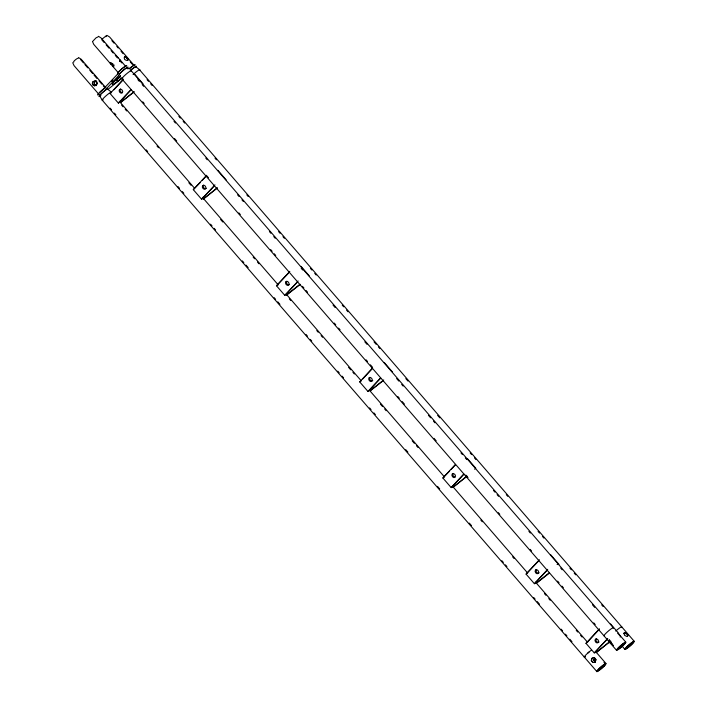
<?xml version="1.0" encoding="UTF-8"?>
<svg xmlns="http://www.w3.org/2000/svg" width="707" height="707" viewBox="0 0 707 707"><rect width="100%" height="100%" fill="white"/><g stroke="black" fill="none" stroke-linecap="round" stroke-linejoin="round"><path stroke-width="1.06" d="M624.069 633.269L624.617 635.407L626.782 636.406L627.789 636.088L627.949 634.683L626.384 632.871L624.652 632.465L623.671 633.702M113.907 66.237L114.03 64.929M92.917 41.13L96.037 37.851L97.964 36.923M616.513 650.307L616.566 649.848A6.195 0.804 -40.9 0 1 623.901 643.07A6.195 0.804 -40.9 0 1 623.654 645.031A6.195 0.804 -40.9 0 1 616.513 650.307L121.922 78.928M113.438 66.051L110.743 62.587M120.367 88.985L119.978 90.328L120.65 91.839L121.984 92.644M203.563 185.101L203.174 186.445L203.846 187.956L205.171 188.751L206.391 188.362M286.759 281.209L286.37 282.553L287.033 284.064L288.368 284.859L289.587 284.479M369.947 377.317L369.567 378.66L370.229 380.18L371.564 380.976L372.775 380.587M453.143 473.434L452.754 474.777L453.426 476.288L454.76 477.084M536.339 569.542L535.95 570.885L536.622 572.396L537.947 573.2L539.167 572.811M596.24 638.748L595.851 640.091L596.522 641.603L597.848 642.398L599.068 642.009M127.667 60.484L127.967 59.591L126.995 58.274L125.66 56.931L124.503 56.825M93.165 81.57L92.458 83.232L93.165 84.981L94.8 85.777M95.171 81.358L94.305 83.037L94.809 84.813L96.541 85.618L94.632 84.831L94.137 83.055L95.012 81.376L96.541 80.819M96.17 85.238L97.036 83.55L96.532 81.782L94.8 80.969L93.015 81.579L92.299 83.249L92.988 84.999L94.535 85.83L96.329 85.22L97.204 83.532L96.709 81.765L94.826 80.996M117.645 81.597L117.954 81.031L116.62 79.493L116.31 80.059L120.429 76.807M592.068 658.288L591.432 660.568L593.014 662.379M117.866 73.837L103.381 89.073A6.177 0.804 -40.9 0 0 97.822 95.074M627.392 636.521L627.551 635.133L626.835 634.223L624.254 632.898M594.499 658.014L593.668 660.294L595.232 662.123M594.667 657.996L593.836 660.294L595.409 662.106M595.029 661.929L595.86 659.631L594.295 657.819M105.856 36.72L106.377 36.084M131.122 89.833L118.422 103.16L110.106 93.545L123.425 79.157M113.924 89.807L122.806 80.218M118.422 103.16L131.007 89.568M214.318 185.941L201.619 199.268L193.303 189.662L205.878 176.07M200.072 182.724L193.303 189.662M202.299 180.329L205.993 176.335M201.619 199.268L214.946 184.88M297.514 282.058L284.815 295.385L276.49 285.769L289.817 271.382M288.447 273.238L276.49 285.769M284.815 295.385L298.133 280.997M380.702 378.165L368.011 391.492L359.686 381.886L372.271 368.294M362.762 378.943L372.386 368.55M368.011 391.492L380.587 377.909M463.898 474.273L451.199 487.609L442.882 477.994L455.467 464.402M449.661 471.056L442.882 477.994M451.137 469.457L455.582 464.667M451.199 487.609L463.783 474.017M547.094 570.39L534.395 583.717L526.079 574.102L539.397 559.714M538.036 561.579L526.079 574.102M534.395 583.717L547.722 569.329M607.737 638.792L594.295 652.914L585.979 643.308L599.297 628.921M587.57 641.965L599.412 629.177M594.295 652.914L607.622 638.527M102.064 39.124L106.297 35.712M474.653 469.245L475.776 468.228L467.46 458.622M108.251 89.153L121.754 78.344M587.561 653.295L589.391 651.721M120.349 102.515L134.162 91.618M120.95 102.312L133.897 92.096M217.358 187.726L203.28 199.1L217.093 188.203M286.733 294.739L299.688 284.523M286.468 295.217L300.289 284.32M369.929 390.847L383.751 379.951M370.53 390.644L383.486 380.428M466.947 476.067L452.86 487.441L466.682 476.545M536.321 583.072L549.277 572.856M536.056 583.549L549.012 573.333M610.035 641.373L595.957 652.747L609.77 641.85M114.225 81.42L113.217 82.056L111.892 80.518L112.89 79.882A9.73 1.264 -40.9 0 0 111.485 81.552M110.106 93.545L110.964 93.006M359.686 381.886L360.543 381.347M585.979 643.308L586.828 642.769M593.995 662.477L595.206 661.911L596.036 659.613L594.472 657.802L593.04 657.749M593.208 657.731L591.9 658.305L591.255 660.585L592.819 662.397L594.172 662.459M609.593 639.72L609.178 640.471L613.482 645.632M620.145 637.104L620.56 636.353L617.609 633.207M73.714 62.269C72.512 62.013 76.957 58.16 78.265 58.133M130.238 70.143L132.898 68.385A6.177 0.804 -40.9 0 1 136.407 66.697M119.598 61.147L120.614 60.943L119.978 59.795L101.013 37.886L98.414 36.304M127.437 68.765L129.257 68.482L131.564 66.847A6.177 0.804 -40.9 0 1 135.081 65.159M557.081 564.539L558.972 564.336L550.656 554.73M117.45 57.294L118.184 57.727M106.96 35.377L109.567 36.967L134.286 65.53M78.574 57.621L81.146 59.202L105.873 87.765M135.859 66.767L139.783 69.869M107.429 88.994L111.326 92.078M611.308 643.123L611.9 643.609M92.493 41.501L93.695 44.302L118.422 72.865M112.66 66.211L113.394 66.644L112.793 63.621L110.23 62.985L110.866 64.143M610.053 642.84L611.564 644.068L610.786 641.214L609.027 640.171L608.427 640.445L609.832 642.583M139.694 69.975L634.285 641.355M147.065 79.652L148.505 81.323M150.679 83.824L152.12 85.494M178.862 116.39L180.312 118.06M183.201 121.401L184.651 123.071M215.008 158.147L216.448 159.817M246.805 194.885L248.254 196.555M278.611 231.631L280.06 233.301M282.95 236.642L284.391 238.312M310.417 268.368L311.858 270.039M314.748 273.379L316.197 275.05M342.215 305.115L343.664 306.785M346.554 310.117L348.003 311.787M374.021 341.852L376.186 344.353M378.36 346.863L379.8 348.533M405.827 378.59L407.992 381.1M437.624 415.336L439.798 417.837M470.155 452.913L471.596 454.583M474.494 457.924L475.935 459.594M506.292 494.661L507.741 496.332M538.098 531.408L539.547 533.078M542.437 536.419L543.877 538.089M569.904 568.145L571.344 569.815M574.234 573.156L575.684 574.826M601.701 604.892L603.151 606.553M111.865 40.679L113.986 43.127M116.805 46.397L118.219 48.023M121.047 51.293L123.168 53.741M125.987 57.002L128.108 59.45M130.229 61.898L132.35 64.346M134.684 74.173L143 83.779M217.871 170.281L226.196 179.896M301.067 266.398L309.392 276.004M384.263 362.505L392.579 372.121M610.548 623.928L618.872 633.543M131.219 70.771L613.331 627.736M619.341 634.683L625.81 642.15M137.865 79.626L139.314 81.296M142.204 84.637L143.654 86.307M174.01 121.374L175.451 123.045M205.808 158.121L207.257 159.791M237.614 194.858L239.063 196.528M241.953 199.869L243.394 201.539M269.42 231.596L270.861 233.266M273.759 236.606L275.2 238.277M301.217 268.342L302.667 270.012M333.024 305.079L335.198 307.589M364.83 341.826L366.995 344.327M396.636 378.563L398.801 381.073M401.691 384.414L403.14 386.084M428.433 415.309L430.607 417.81M433.497 421.151L434.938 422.821M460.964 452.887L462.405 454.557M465.294 457.889L466.744 459.559M493.486 490.455L494.935 492.125M497.101 494.635L498.55 496.305M528.907 531.372L530.347 533.043M560.704 568.119L562.153 569.789M592.51 604.856L594.684 607.366M119.978 59.795L125.731 66.449M101.905 39.972L104.017 42.411M106.13 44.859L108.949 48.111M111.07 50.559L113.182 52.998M115.294 55.438L117.406 57.886M121.772 62.923L119.713 60.546L120.102 61.35M622.098 646.136L624.864 649.335A6.195 0.804 -40.9 0 0 631.528 644.669A6.195 0.804 -40.9 0 0 632.792 641.868L631.236 642.963A6.195 0.804 -40.9 0 0 624.864 649.335M142.734 101.799L144.184 103.469M174.541 138.537L176.706 141.047M206.347 175.283L208.512 177.784M238.869 212.86L240.318 214.53M270.675 249.598L272.124 251.268M274.289 253.778L275.73 255.448M302.481 286.344L303.922 288.014M306.096 290.515L307.536 292.185M334.278 323.081L335.728 324.752M338.618 328.092L340.067 329.762M366.085 359.819L367.534 361.489M370.424 364.83L372.589 367.34M397.891 396.565L399.331 398.235M402.221 401.576L404.395 404.077M434.027 438.313L436.192 440.823M465.833 475.06L467.999 477.561M498.355 512.637L499.805 514.307M530.162 549.374L531.611 551.045M557.629 581.11L559.069 582.78M561.968 586.121L563.408 587.791M593.765 622.858L595.214 624.528M119.28 101.269L194.452 188.106M202.396 197.297L278.293 284.974M286.247 294.156L361.418 381.002M369.363 390.184L444.535 477.031M452.489 486.213L527.661 573.059M535.614 582.241L587.65 642.363M595.524 651.447L605.926 663.458M121.604 105.113L123.053 106.784M125.219 109.285L126.668 110.955M157.025 146.031L158.474 147.701M188.831 182.768L190.996 185.278M220.628 219.515L222.802 222.016M253.159 257.092L254.6 258.762M257.498 262.103L258.939 263.773M289.296 298.84L290.745 300.51M316.763 330.576L318.212 332.246M321.102 335.586L322.551 337.257M348.569 367.313L350.734 369.823M352.908 372.324L354.348 373.994M380.375 404.05L382.54 406.56M384.705 409.061L386.155 410.732M412.172 440.797L414.346 443.298M416.511 445.808L417.961 447.478M480.84 520.122L482.289 521.793M512.646 556.869L514.086 558.539M544.452 593.606L545.892 595.276M548.782 598.617L550.232 600.287M576.249 630.352L577.699 632.023M580.588 635.354L582.038 637.025M603.981 662.371L605.369 663.97M80.651 59.662L83.47 62.923M84.884 64.558L87.712 67.819M89.833 70.267L92.652 73.528M94.066 75.163L96.894 78.424M99.015 80.872L101.835 84.142M103.249 85.768L104.663 87.403M98.777 94.208L74.058 65.645L72.715 62.676M110.098 108.109L111.547 109.779M114.437 113.12L115.877 114.79M146.243 149.866L147.683 151.537M178.04 186.604L179.49 188.274M182.379 191.615L183.829 193.285M210.571 224.181L212.012 225.851M214.186 228.352L215.626 230.022M242.368 260.918L243.818 262.589M245.983 265.098L248.157 267.6M274.175 297.665L275.624 299.335M277.789 301.836L279.954 304.346M305.981 334.402L307.421 336.072M310.32 339.413L311.76 341.083M337.778 371.148L339.227 372.819M342.117 376.159L343.567 377.83M369.584 407.886L371.034 409.556M373.923 412.897L375.364 414.567M405.73 449.643L407.895 452.144M437.527 486.381L439.701 488.882M469.333 523.118L471.498 525.628M501.855 560.695L503.304 562.365M505.47 564.875L506.919 566.546M533.661 597.442L535.111 599.112M537.276 601.613L539.441 604.123M561.128 629.168L562.578 630.838M565.467 634.179L566.908 635.849M569.807 639.19L571.972 641.7M102.312 100.27L596.92 671.65M99.139 94.862L102.126 100.014M585.316 656.865A6.195 0.804 -40.9 0 1 585.299 655.539A6.195 0.804 -40.9 0 1 591.158 650.343M584.998 656.723A5.426 0.707 -40.9 0 1 584.839 656.503M133.093 74.58A6.195 0.804 -40.9 0 1 138.28 70.4A6.195 0.804 -40.9 0 1 139.482 70.532M615.726 631.077A6.195 0.804 -40.9 0 1 620.534 627.321A6.195 0.804 -40.9 0 1 621.506 627.595M121.79 77.779A9.73 1.264 -40.9 0 1 112.254 84.354A9.73 1.264 -40.9 0 1 120.561 75.587M130.662 70.435A5.285 0.689 -40.9 0 1 135.753 67.218M120.455 76.241A9.73 1.264 -40.9 0 1 113.244 81.932M129.328 68.897A5.285 0.689 -40.9 0 1 133.243 65.804M127.994 67.58A6.177 0.804 -40.9 0 0 123.248 70.267A6.177 0.804 -40.9 0 0 118.909 75.278L104.716 90.611A6.177 0.804 -40.9 0 0 99.501 95.516A6.177 0.804 -40.9 0 0 100.438 95.993M119.563 74.686A5.285 0.689 -40.9 0 1 123.274 70.408A5.285 0.689 -40.9 0 1 127.331 68.102M117.583 73.74A6.177 0.804 -40.9 0 1 121.922 68.729A6.177 0.804 -40.9 0 1 126.659 66.043M118.228 73.148A5.285 0.689 -40.9 0 1 119.951 70.673A5.285 0.689 -40.9 0 1 124.83 66.688M100.907 95.498A5.285 0.689 -40.9 0 1 102.48 92.652A5.285 0.689 -40.9 0 1 107.57 89.436M98.467 94.491A5.285 0.689 -40.9 0 1 98.397 94.084M99.378 92.847A5.285 0.689 -40.9 0 1 105.069 88.022M122.567 78.76A6.195 0.804 -40.9 0 1 125.802 74.456A6.195 0.804 -40.9 0 1 131.157 71.23M103.178 99.899A6.195 0.804 -40.9 0 1 105.449 96.32A6.195 0.804 -40.9 0 1 111.503 92.334M604.034 635.893A6.195 0.804 -40.9 0 1 608.833 630.635A6.195 0.804 -40.9 0 1 613.269 628.196M119.51 89.524L119.13 90.867L119.792 92.378L121.127 93.183L122.338 92.794L122.726 91.45L122.064 89.939L120.729 89.135L119.51 89.524M202.706 185.641L202.317 186.984L202.989 188.495L204.323 189.29L205.534 188.902L205.923 187.558L205.251 186.047L203.925 185.252L202.706 185.641M285.902 281.748L285.513 283.092L286.185 284.603L287.51 285.398L288.73 285.018L289.119 283.675L288.447 282.164L287.113 281.359L285.902 281.748M369.098 377.856L368.709 379.199L369.381 380.72L370.707 381.515L371.926 381.126L372.306 379.783L371.643 378.272L370.309 377.476L369.098 377.856M452.286 473.973L451.906 475.316L452.568 476.827L453.903 477.623L455.114 477.243L455.502 475.899L454.84 474.379L453.505 473.584L452.286 473.973M535.482 570.081L535.093 571.424L535.765 572.944L537.099 573.739L538.31 573.35L538.699 572.007L538.027 570.496L536.701 569.701L535.482 570.081M595.382 639.287L594.994 640.63L595.665 642.142L597 642.937L598.21 642.548L598.599 641.205L597.928 639.694L596.602 638.898L595.382 639.287M128.347 59.141L128.02 60.095L126.412 60.36L124.688 59.556L124.176 57.78L124.856 56.445L126.111 56.56L128.347 59.141M604.423 665.844L602.806 667.399A6.195 0.804 -40.9 0 1 596.735 671.403A6.195 0.804 -40.9 0 1 603.628 664.774A6.195 0.804 -40.9 0 1 604.423 665.844M599.032 670.316A5.426 0.707 -40.9 0 0 605.528 664.191A5.426 0.707 -40.9 0 0 599.704 668.159A5.426 0.707 -40.9 0 0 599.032 670.316M627.63 647.798A5.426 0.707 -40.9 0 0 633.702 641.85A5.426 0.707 -40.9 0 0 627.392 646.392A5.426 0.707 -40.9 0 0 627.63 647.798M618.342 649.273A5.426 0.707 -40.9 0 0 625.174 643.061A5.426 0.707 -40.9 0 0 619.959 646.357A5.426 0.707 -40.9 0 0 618.342 649.273"/></g></svg>
